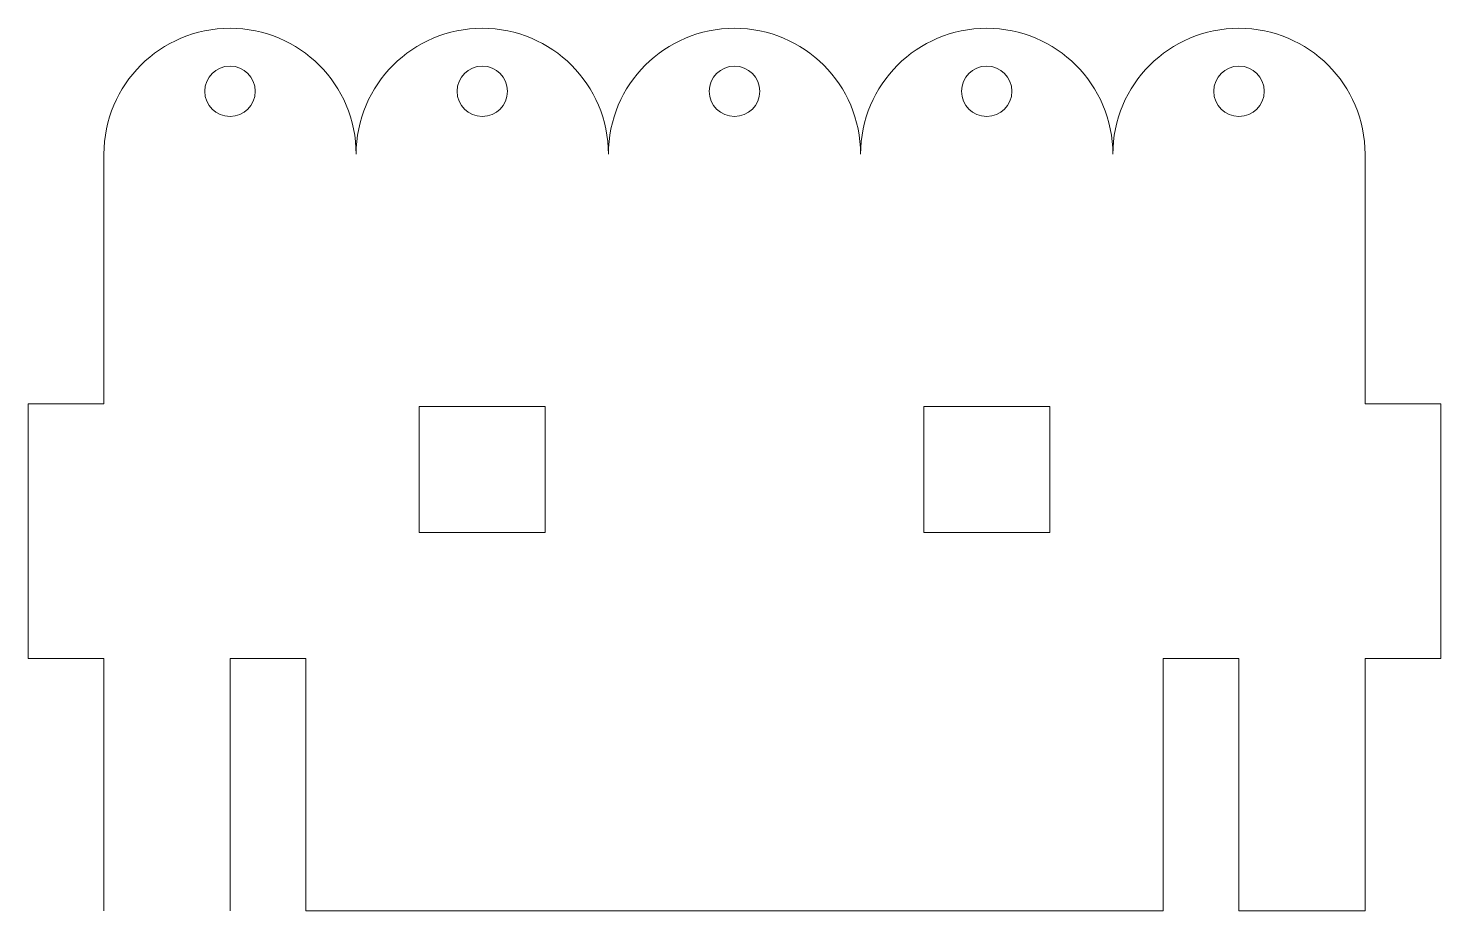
# Model space of a CAD drawing. Header units: millimetres. Extents: x 0 to 56, y 0 to 35.
import ezdxf

# ---------------------------------------------------------------- set-up
doc = ezdxf.new("R2010")
doc.units = ezdxf.units.MM
doc.header["$MEASUREMENT"] = 0
doc.layers.add('Objeto', color=7, linetype='Continuous', lineweight=18)

msp = doc.modelspace()

# ---------------------------------------------------------------- linework, layer by layer
at = {"layer": 'Objeto'}
for p, q in [((3, 20.1), (3, 30)), ((53, 20.1), (53, 30)), ((0, 10), (0, 20.1)), ((0, 20.1), (3, 20.1)), ((56, 20.1), (53, 20.1)), ((56, 10), (56, 20.1)), ((3, 10), (0, 10)), ((3, 0), (3, 10)), ((8, 0), (8, 10)), ((8, 10), (11, 10)), ((11, 10), (11, 0)), ((45, 0), (45, 10)), ((45, 10), (48, 10)), ((48, 10), (48, 0)), ((53, 0), (53, 10)), ((53, 10), (56, 10)), ((11, 0), (45, 0)), ((48, 0), (53, 0))]:
    msp.add_line(p, q, dxfattribs=at)
for points in [[(15.5, 20), (20.5, 20), (20.5, 15), (15.5, 15)], [(35.5, 20), (40.5, 20), (40.5, 15), (35.5, 15)]]:
    msp.add_lwpolyline(points, close=True, dxfattribs=at)
for centre in [(8, 32.5), (18, 32.5), (28, 32.5), (38, 32.5), (48, 32.5)]:
    msp.add_circle(centre, 1, dxfattribs=at)
for centre in [(8, 30), (18, 30), (28, 30), (38, 30), (48, 30)]:
    msp.add_arc(centre, 5, 0, 180, dxfattribs=at)

doc.saveas('drawing.dxf')
